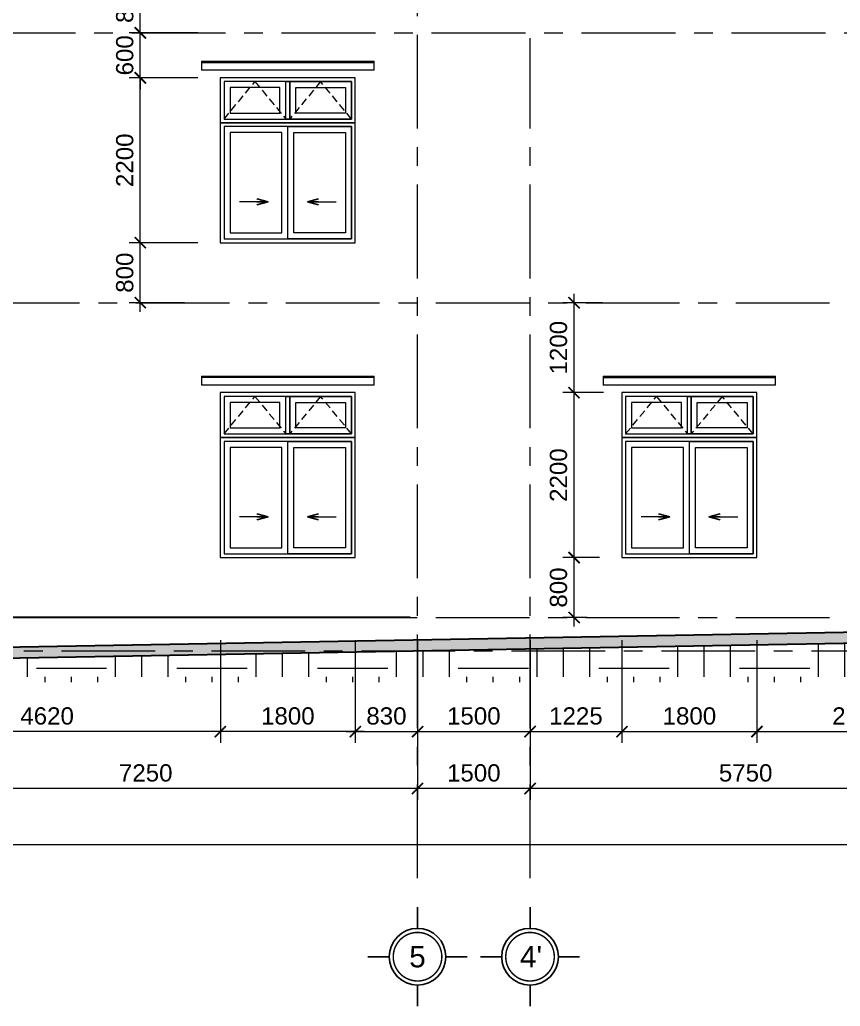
# Model space of a CAD drawing. Header units: millimetres. Extents: x 886808 to 1650903, y -1008069 to 230892.
# Drawn here: x 1018838 to 1029780, y -517683 to -504522 of the extents above; entities that cross this region are included whole.
import ezdxf
from ezdxf.enums import TextEntityAlignment as Align

# ---------------------------------------------------------------- set-up
doc = ezdxf.new("R2010")
doc.units = ezdxf.units.MM
for name, pattern in [('CENTER', [2, 1.25, -0.25, 0.25, -0.25]), ('CENTER2', [28.575, 19.05, -3.175, 3.175, -3.175]), ('CONTINOUS', [0]), ('DASHED', [0.75, 0.5, -0.25])]:
    doc.linetypes.add(name, pattern=pattern)
doc.layers.get('0').update_dxf_attribs({"lineweight": 0})
for name, color, linetype, lineweight in [('03- Net Cua- 153', 153, 'Continuous', 9), ('06- Dim- 250', 250, 'Continuous', 0), ('8l NET TO', 8, 'Continuous', 9), ('A-DETL-GENF', 92, 'Continuous', 5), ('A-GLAZ', 151, 'Continuous', 5), ('A-Wall', 113, 'Continuous', 30), ('A_Dim', 8, 'Continuous', 5), ('net truc', 250, 'CENTER2', 5), ('Text', 250, 'Continuous', 25)]:
    doc.layers.add(name, color=color, linetype=linetype, lineweight=lineweight)
doc.styles.add('Arial', font='arial.ttf', dxfattribs={"height": 253.361452})
doc.styles.add('TIÊU ĐỀ', font='arial.ttf', dxfattribs={"height": 230})
doc.dimstyles.new('1-100', dxfattribs={"dimtxt": 230, "dimasz": 150, "dimexe": 150, "dimexo": 300, "dimgap": 90, "dimtad": 1, "dimdec": 0, "dimrnd": 5, "dimzin": 0, "dimtxsty": 'TIÊU ĐỀ', "dimblk": 'ARCHTICK', "dimcen": 100, "dimdle": 120, "dimclrd": 256, "dimclre": 256, "dimclrt": 2, "dimadec": 0, "dimazin": 0, "dimtfac": 1, "dimtdec": 0, "dimtix": 1, "dimtmove": 1, "dimatfit": 3, "dimldrblk": 'OPEN30', "dimfxl": 900, "dimtolj": 1, "dimtzin": 0, "dimlwd": 13, "dimlwe": 13, "dimarcsym": 1})

# ---------------------------------------------------------------- blocks, each defined once
blk = doc.blocks.new('*U900')
for p, q in [((0, 7), (0, 4)), ((-7, 0), (-4, 0)), ((7, 0), (4, 0)), ((0, -7), (0, -4))]:
    blk.add_line(p, q)
blk.add_circle((0, 0), 4)
at = {"layer": 'net truc', "color": 4, "linetype": 'CONTINOUS', "ltscale": 0.08, "const_width": 0.208}
blk.add_lwpolyline([(3.43, -0.02, 0.414214), (0.02, 3.43, 2.414214), (3.43, -0.02, 0.24166)], format="xyb", dxfattribs=at)
at = {"color": 7, "style": 'Arial', "flags": 8}
blk.add_attdef('DETAIL#', text='', height=3, dxfattribs=at).set_placement((0, 0), align=Align.MIDDLE_CENTER)
blk = doc.blocks.new('_ArchTick')
at = {"color": 0, "linetype": 'ByBlock', "const_width": 0.15}
blk.add_lwpolyline([(-0.5, -0.5), (0.5, 0.5)], dxfattribs=at)
blk = doc.blocks.new('_Open30')
at = {"color": 0, "linetype": 'ByBlock', "lineweight": -2}
for p, q in [((-1, 0.268), (0, 0)), ((0, 0), (-1, -0.268)), ((0, 0), (-1, 0))]:
    blk.add_line(p, q, dxfattribs=at)
blk = doc.blocks.new('*D418')
at = {"layer": 'A_Dim', "lineweight": 13, "transparency": 16777216}
for p, q in [((1023313, -512797), (1023313, -514169)), ((1024143, -512797), (1024143, -514169)), ((1023193, -514019), (1024263, -514019))]:
    blk.add_line(p, q, dxfattribs=at)
at = {"layer": 'Defpoints', "color": 0, "transparency": 16777216}
for p in [(1023313, -512497), (1024143, -512497), (1024143, -514019)]:
    blk.add_point(p, dxfattribs=at)
at = {"layer": 'A_Dim', "lineweight": 13, "transparency": 16777216, "xscale": 150, "yscale": 150, "zscale": 150, "rotation": 180}
blk.add_blockref('_ArchTick', (1023313, -514019), dxfattribs=at)
at = {"layer": 'A_Dim', "lineweight": 13, "transparency": 16777216, "xscale": 150, "yscale": 150, "zscale": 150}
blk.add_blockref('_ArchTick', (1024143, -514019), dxfattribs=at)
at = {"layer": 'A_Dim', "color": 2, "transparency": 16777216, "insert": (1023728, -513811), "char_height": 230, "attachment_point": 5, "style": 'TIÊU ĐỀ'}
blk.add_mtext('\\A1;830', dxfattribs=at)
blk = doc.blocks.new('*D419')
at = {"layer": 'A_Dim', "lineweight": 13, "transparency": 16777216}
for p, q in [((1024143, -512797), (1024143, -514169)), ((1025643, -512797), (1025643, -514169)), ((1024023, -514019), (1025763, -514019))]:
    blk.add_line(p, q, dxfattribs=at)
at = {"layer": 'Defpoints', "color": 0, "transparency": 16777216}
for p in [(1024143, -512497), (1025643, -512497), (1025643, -514019)]:
    blk.add_point(p, dxfattribs=at)
at = {"layer": 'A_Dim', "lineweight": 13, "transparency": 16777216, "xscale": 150, "yscale": 150, "zscale": 150, "rotation": 180}
blk.add_blockref('_ArchTick', (1024143, -514019), dxfattribs=at)
at = {"layer": 'A_Dim', "lineweight": 13, "transparency": 16777216, "xscale": 150, "yscale": 150, "zscale": 150}
blk.add_blockref('_ArchTick', (1025643, -514019), dxfattribs=at)
at = {"layer": 'A_Dim', "color": 2, "transparency": 16777216, "insert": (1024893, -513811), "char_height": 230, "attachment_point": 5, "style": 'TIÊU ĐỀ'}
blk.add_mtext('\\A1;1500', dxfattribs=at)
blk = doc.blocks.new('*D420')
at = {"layer": 'A_Dim', "lineweight": 13, "transparency": 16777216}
for p, q in [((1025643, -512797), (1025643, -514169)), ((1026868, -512797), (1026868, -514169)), ((1025523, -514019), (1026988, -514019))]:
    blk.add_line(p, q, dxfattribs=at)
at = {"layer": 'Defpoints', "color": 0, "transparency": 16777216}
for p in [(1025643, -512497), (1026868, -512497), (1026868, -514019)]:
    blk.add_point(p, dxfattribs=at)
at = {"layer": 'A_Dim', "lineweight": 13, "transparency": 16777216, "xscale": 150, "yscale": 150, "zscale": 150, "rotation": 180}
blk.add_blockref('_ArchTick', (1025643, -514019), dxfattribs=at)
at = {"layer": 'A_Dim', "lineweight": 13, "transparency": 16777216, "xscale": 150, "yscale": 150, "zscale": 150}
blk.add_blockref('_ArchTick', (1026868, -514019), dxfattribs=at)
at = {"layer": 'A_Dim', "color": 2, "transparency": 16777216, "insert": (1026255, -513811), "char_height": 230, "attachment_point": 5, "style": 'TIÊU ĐỀ'}
blk.add_mtext('\\A1;1225', dxfattribs=at)
blk = doc.blocks.new('*D421')
at = {"layer": 'A_Dim', "lineweight": 13, "transparency": 16777216}
for p, q in [((1026868, -512797), (1026868, -514169)), ((1028668, -512797), (1028668, -514169)), ((1026748, -514019), (1028788, -514019))]:
    blk.add_line(p, q, dxfattribs=at)
at = {"layer": 'Defpoints', "color": 0, "transparency": 16777216}
for p in [(1026868, -512497), (1028668, -512497), (1028668, -514019)]:
    blk.add_point(p, dxfattribs=at)
at = {"layer": 'A_Dim', "lineweight": 13, "transparency": 16777216, "xscale": 150, "yscale": 150, "zscale": 150, "rotation": 180}
blk.add_blockref('_ArchTick', (1026868, -514019), dxfattribs=at)
at = {"layer": 'A_Dim', "lineweight": 13, "transparency": 16777216, "xscale": 150, "yscale": 150, "zscale": 150}
blk.add_blockref('_ArchTick', (1028668, -514019), dxfattribs=at)
at = {"layer": 'A_Dim', "color": 2, "transparency": 16777216, "insert": (1027768, -513811), "char_height": 230, "attachment_point": 5, "style": 'TIÊU ĐỀ'}
blk.add_mtext('\\A1;1800', dxfattribs=at)
blk = doc.blocks.new('*D422')
at = {"layer": 'A_Dim', "lineweight": 13, "transparency": 16777216}
for p, q in [((1028668, -512797), (1028668, -514169)), ((1031393, -512797), (1031393, -514169)), ((1028548, -514019), (1031513, -514019))]:
    blk.add_line(p, q, dxfattribs=at)
at = {"layer": 'Defpoints', "color": 0, "transparency": 16777216}
for p in [(1028668, -512497), (1031393, -512497), (1031393, -514019)]:
    blk.add_point(p, dxfattribs=at)
at = {"layer": 'A_Dim', "lineweight": 13, "transparency": 16777216, "xscale": 150, "yscale": 150, "zscale": 150, "rotation": 180}
blk.add_blockref('_ArchTick', (1028668, -514019), dxfattribs=at)
at = {"layer": 'A_Dim', "lineweight": 13, "transparency": 16777216, "xscale": 150, "yscale": 150, "zscale": 150}
blk.add_blockref('_ArchTick', (1031393, -514019), dxfattribs=at)
at = {"layer": 'A_Dim', "color": 2, "transparency": 16777216, "insert": (1030030, -513811), "char_height": 230, "attachment_point": 5, "style": 'TIÊU ĐỀ'}
blk.add_mtext('\\A1;2725', dxfattribs=at)
blk = doc.blocks.new('*D437')
at = {"layer": 'A_Dim', "lineweight": 13, "transparency": 16777216}
for p, q in [((1025643, -512797), (1025643, -514928)), ((1031393, -512797), (1031393, -514928)), ((1031513, -514778), (1025523, -514778))]:
    blk.add_line(p, q, dxfattribs=at)
at = {"layer": 'Defpoints', "color": 0, "transparency": 16777216}
for p in [(1025643, -512497), (1031393, -512497), (1025643, -514778)]:
    blk.add_point(p, dxfattribs=at)
at = {"layer": 'A_Dim', "lineweight": 13, "transparency": 16777216, "xscale": 150, "yscale": 150, "zscale": 150, "rotation": 180}
blk.add_blockref('_ArchTick', (1025643, -514778), dxfattribs=at)
at = {"layer": 'A_Dim', "lineweight": 13, "transparency": 16777216, "xscale": 150, "yscale": 150, "zscale": 150}
blk.add_blockref('_ArchTick', (1031393, -514778), dxfattribs=at)
at = {"layer": 'A_Dim', "color": 2, "transparency": 16777216, "insert": (1028518, -514571), "char_height": 230, "attachment_point": 5, "style": 'TIÊU ĐỀ'}
blk.add_mtext('\\A1;5750', dxfattribs=at)
blk = doc.blocks.new('*D438')
at = {"layer": 'A_Dim', "lineweight": 13, "transparency": 16777216}
for p, q in [((1024143, -512797), (1024143, -514928)), ((1025643, -512797), (1025643, -514928)), ((1025763, -514778), (1024023, -514778))]:
    blk.add_line(p, q, dxfattribs=at)
at = {"layer": 'Defpoints', "color": 0, "transparency": 16777216}
for p in [(1024143, -512497), (1025643, -512497), (1024143, -514778)]:
    blk.add_point(p, dxfattribs=at)
at = {"layer": 'A_Dim', "lineweight": 13, "transparency": 16777216, "xscale": 150, "yscale": 150, "zscale": 150, "rotation": 180}
blk.add_blockref('_ArchTick', (1024143, -514778), dxfattribs=at)
at = {"layer": 'A_Dim', "lineweight": 13, "transparency": 16777216, "xscale": 150, "yscale": 150, "zscale": 150}
blk.add_blockref('_ArchTick', (1025643, -514778), dxfattribs=at)
at = {"layer": 'A_Dim', "color": 2, "transparency": 16777216, "insert": (1024893, -514571), "char_height": 230, "attachment_point": 5, "style": 'TIÊU ĐỀ'}
blk.add_mtext('\\A1;1500', dxfattribs=at)
blk = doc.blocks.new('*D739')
at = {"layer": 'A_Dim', "lineweight": 13, "transparency": 16777216}
for p, q in [((1016893, -512797), (1016893, -514928)), ((1024143, -512797), (1024143, -514928)), ((1024263, -514778), (1016773, -514778))]:
    blk.add_line(p, q, dxfattribs=at)
at = {"layer": 'Defpoints', "color": 0, "transparency": 16777216}
for p in [(1016893, -512497), (1024143, -512497), (1016893, -514778)]:
    blk.add_point(p, dxfattribs=at)
at = {"layer": 'A_Dim', "lineweight": 13, "transparency": 16777216, "xscale": 150, "yscale": 150, "zscale": 150, "rotation": 180}
blk.add_blockref('_ArchTick', (1016893, -514778), dxfattribs=at)
at = {"layer": 'A_Dim', "lineweight": 13, "transparency": 16777216, "xscale": 150, "yscale": 150, "zscale": 150}
blk.add_blockref('_ArchTick', (1024143, -514778), dxfattribs=at)
at = {"layer": 'A_Dim', "color": 2, "transparency": 16777216, "insert": (1020518, -514571), "char_height": 230, "attachment_point": 5, "style": 'TIÊU ĐỀ'}
blk.add_mtext('\\A1;7250', dxfattribs=at)
blk = doc.blocks.new('*D740')
at = {"layer": 'A_Dim', "lineweight": 13, "transparency": 16777216}
for p, q in [((1016893, -512797), (1016893, -515676)), ((1050623, -512797), (1050623, -515676)), ((1016773, -515526), (1050743, -515526))]:
    blk.add_line(p, q, dxfattribs=at)
at = {"layer": 'Defpoints', "color": 0, "transparency": 16777216}
for p in [(1016893, -512497), (1050623, -512497), (1050623, -515526)]:
    blk.add_point(p, dxfattribs=at)
at = {"layer": 'A_Dim', "lineweight": 13, "transparency": 16777216, "xscale": 150, "yscale": 150, "zscale": 150, "rotation": 180}
blk.add_blockref('_ArchTick', (1016893, -515526), dxfattribs=at)
at = {"layer": 'A_Dim', "lineweight": 13, "transparency": 16777216, "xscale": 150, "yscale": 150, "zscale": 150}
blk.add_blockref('_ArchTick', (1050623, -515526), dxfattribs=at)
at = {"layer": 'A_Dim', "color": 2, "transparency": 16777216, "insert": (1033758, -515318), "char_height": 230, "attachment_point": 5, "style": 'TIÊU ĐỀ'}
blk.add_mtext('\\A1;33730', dxfattribs=at)
blk = doc.blocks.new('*D439')
at = {"layer": 'A_Dim', "lineweight": 13, "transparency": 16777216}
for p, q in [((1026230, -512617), (1026230, -511577)), ((1026568, -511697), (1026080, -511697)), ((1026403, -512497), (1026080, -512497))]:
    blk.add_line(p, q, dxfattribs=at)
at = {"layer": 'Defpoints', "color": 0, "transparency": 16777216}
for p in [(1026230, -511697), (1026868, -511697), (1026703, -512497)]:
    blk.add_point(p, dxfattribs=at)
at = {"layer": 'A_Dim', "lineweight": 13, "transparency": 16777216, "xscale": 150, "yscale": 150, "zscale": 150}
for p, rotation in [((1026230, -511697), 90), ((1026230, -512497), 270)]:
    blk.add_blockref('_ArchTick', p, dxfattribs=dict(at, rotation=rotation))
at = {"layer": 'A_Dim', "color": 2, "transparency": 16777216, "insert": (1026023, -512097), "char_height": 230, "attachment_point": 5, "rotation": 90, "style": 'TIÊU ĐỀ'}
blk.add_mtext('\\A1;800', dxfattribs=at)
blk = doc.blocks.new('*D440')
at = {"layer": 'A_Dim', "lineweight": 13, "transparency": 16777216}
for p, q in [((1026230, -511817), (1026230, -509377)), ((1026621, -509497), (1026080, -509497)), ((1026568, -511697), (1026080, -511697))]:
    blk.add_line(p, q, dxfattribs=at)
at = {"layer": 'Defpoints', "color": 0, "transparency": 16777216}
for p in [(1026230, -509497), (1026921, -509497), (1026868, -511697)]:
    blk.add_point(p, dxfattribs=at)
at = {"layer": 'A_Dim', "lineweight": 13, "transparency": 16777216, "xscale": 150, "yscale": 150, "zscale": 150}
for p, rotation in [((1026230, -509497), 90), ((1026230, -511697), 270)]:
    blk.add_blockref('_ArchTick', p, dxfattribs=dict(at, rotation=rotation))
at = {"layer": 'A_Dim', "color": 2, "transparency": 16777216, "insert": (1026023, -510597), "char_height": 230, "attachment_point": 5, "rotation": 90, "style": 'TIÊU ĐỀ'}
blk.add_mtext('\\A1;2200', dxfattribs=at)
blk = doc.blocks.new('*D441')
at = {"layer": 'A_Dim', "lineweight": 13, "transparency": 16777216}
for p, q in [((1026230, -509617), (1026230, -508177)), ((1026611, -508297), (1026080, -508297)), ((1026621, -509497), (1026080, -509497))]:
    blk.add_line(p, q, dxfattribs=at)
at = {"layer": 'Defpoints', "color": 0, "transparency": 16777216}
for p in [(1026230, -508297), (1026911, -508297), (1026921, -509497)]:
    blk.add_point(p, dxfattribs=at)
at = {"layer": 'A_Dim', "lineweight": 13, "transparency": 16777216, "xscale": 150, "yscale": 150, "zscale": 150}
for p, rotation in [((1026230, -508297), 90), ((1026230, -509497), 270)]:
    blk.add_blockref('_ArchTick', p, dxfattribs=dict(at, rotation=rotation))
at = {"layer": 'A_Dim', "color": 2, "transparency": 16777216, "insert": (1026023, -508897), "char_height": 230, "attachment_point": 5, "rotation": 90, "style": 'TIÊU ĐỀ'}
blk.add_mtext('\\A1;1200', dxfattribs=at)
blk = doc.blocks.new('*D411')
at = {"layer": 'A_Dim', "lineweight": 13, "transparency": 16777216}
for p, q in [((1021513, -512797), (1021513, -514169)), ((1023313, -512797), (1023313, -514169)), ((1023433, -514019), (1021393, -514019))]:
    blk.add_line(p, q, dxfattribs=at)
at = {"layer": 'Defpoints', "color": 0, "transparency": 16777216}
for p in [(1021513, -512497), (1023313, -512497), (1021513, -514019)]:
    blk.add_point(p, dxfattribs=at)
at = {"layer": 'A_Dim', "lineweight": 13, "transparency": 16777216, "xscale": 150, "yscale": 150, "zscale": 150, "rotation": 180}
blk.add_blockref('_ArchTick', (1021513, -514019), dxfattribs=at)
at = {"layer": 'A_Dim', "lineweight": 13, "transparency": 16777216, "xscale": 150, "yscale": 150, "zscale": 150}
blk.add_blockref('_ArchTick', (1023313, -514019), dxfattribs=at)
at = {"layer": 'A_Dim', "color": 2, "transparency": 16777216, "insert": (1022413, -513811), "char_height": 230, "attachment_point": 5, "style": 'TIÊU ĐỀ'}
blk.add_mtext('\\A1;1800', dxfattribs=at)
blk = doc.blocks.new('*D738')
at = {"layer": 'A_Dim', "lineweight": 13, "transparency": 16777216}
for p, q in [((1016893, -512797), (1016893, -514169)), ((1021513, -512797), (1021513, -514169)), ((1021633, -514019), (1016773, -514019))]:
    blk.add_line(p, q, dxfattribs=at)
at = {"layer": 'Defpoints', "color": 0, "transparency": 16777216}
for p in [(1016893, -512497), (1021513, -512497), (1016893, -514019)]:
    blk.add_point(p, dxfattribs=at)
at = {"layer": 'A_Dim', "lineweight": 13, "transparency": 16777216, "xscale": 150, "yscale": 150, "zscale": 150, "rotation": 180}
blk.add_blockref('_ArchTick', (1016893, -514019), dxfattribs=at)
at = {"layer": 'A_Dim', "lineweight": 13, "transparency": 16777216, "xscale": 150, "yscale": 150, "zscale": 150}
blk.add_blockref('_ArchTick', (1021513, -514019), dxfattribs=at)
at = {"layer": 'A_Dim', "color": 2, "transparency": 16777216, "insert": (1019203, -513811), "char_height": 230, "attachment_point": 5, "style": 'TIÊU ĐỀ'}
blk.add_mtext('\\A1;4620', dxfattribs=at)
blk = doc.blocks.new('*D443')
at = {"layer": 'A_Dim', "lineweight": 13, "transparency": 16777216}
for p, q in [((1020446, -508417), (1020446, -507377)), ((1021213, -507497), (1020296, -507497)), ((1021036, -508297), (1020296, -508297))]:
    blk.add_line(p, q, dxfattribs=at)
at = {"layer": 'Defpoints', "color": 0, "transparency": 16777216}
for p in [(1020446, -507497), (1021513, -507497), (1021336, -508297)]:
    blk.add_point(p, dxfattribs=at)
at = {"layer": 'A_Dim', "lineweight": 13, "transparency": 16777216, "xscale": 150, "yscale": 150, "zscale": 150}
for p, rotation in [((1020446, -507497), 90), ((1020446, -508297), 270)]:
    blk.add_blockref('_ArchTick', p, dxfattribs=dict(at, rotation=rotation))
at = {"layer": 'A_Dim', "color": 2, "transparency": 16777216, "insert": (1020239, -507897), "char_height": 230, "attachment_point": 5, "rotation": 90, "style": 'TIÊU ĐỀ'}
blk.add_mtext('\\A1;800', dxfattribs=at)
blk = doc.blocks.new('*D444')
at = {"layer": 'A_Dim', "lineweight": 13, "transparency": 16777216}
for p, q in [((1020446, -507617), (1020446, -505177)), ((1021213, -505297), (1020296, -505297)), ((1021213, -507497), (1020296, -507497))]:
    blk.add_line(p, q, dxfattribs=at)
at = {"layer": 'Defpoints', "color": 0, "transparency": 16777216}
for p in [(1020446, -505297), (1021513, -505297), (1021513, -507497)]:
    blk.add_point(p, dxfattribs=at)
at = {"layer": 'A_Dim', "lineweight": 13, "transparency": 16777216, "xscale": 150, "yscale": 150, "zscale": 150}
for p, rotation in [((1020446, -505297), 90), ((1020446, -507497), 270)]:
    blk.add_blockref('_ArchTick', p, dxfattribs=dict(at, rotation=rotation))
at = {"layer": 'A_Dim', "color": 2, "transparency": 16777216, "insert": (1020239, -506397), "char_height": 230, "attachment_point": 5, "rotation": 90, "style": 'TIÊU ĐỀ'}
blk.add_mtext('\\A1;2200', dxfattribs=at)
blk = doc.blocks.new('*D445')
at = {"layer": 'A_Dim', "lineweight": 13, "transparency": 16777216}
for p, q in [((1020446, -504697), (1020446, -504547)), ((1021213, -504697), (1020296, -504697)), ((1020446, -505297), (1020446, -504697)), ((1021213, -505297), (1020296, -505297)), ((1020446, -505297), (1020446, -505447))]:
    blk.add_line(p, q, dxfattribs=at)
at = {"layer": 'Defpoints', "color": 0, "transparency": 16777216}
for p in [(1020446, -504697), (1021513, -504697), (1021513, -505297)]:
    blk.add_point(p, dxfattribs=at)
at = {"layer": 'A_Dim', "lineweight": 13, "transparency": 16777216, "xscale": 150, "yscale": 150, "zscale": 150}
for p, rotation in [((1020446, -504697), 270), ((1020446, -505297), 90)]:
    blk.add_blockref('_ArchTick', p, dxfattribs=dict(at, rotation=rotation))
at = {"layer": 'A_Dim', "color": 2, "transparency": 16777216, "insert": (1020239, -504997), "char_height": 230, "attachment_point": 5, "rotation": 90, "style": 'TIÊU ĐỀ'}
blk.add_mtext('\\A1;600', dxfattribs=at)
blk = doc.blocks.new('*D446')
at = {"layer": 'A_Dim', "lineweight": 13, "transparency": 16777216}
for p, q in [((1020446, -504817), (1020446, -503777)), ((1021213, -503897), (1020296, -503897)), ((1021213, -504697), (1020296, -504697))]:
    blk.add_line(p, q, dxfattribs=at)
at = {"layer": 'Defpoints', "color": 0, "transparency": 16777216}
for p in [(1020446, -503897), (1021513, -503897), (1021513, -504697)]:
    blk.add_point(p, dxfattribs=at)
at = {"layer": 'A_Dim', "lineweight": 13, "transparency": 16777216, "xscale": 150, "yscale": 150, "zscale": 150}
for p, rotation in [((1020446, -503897), 90), ((1020446, -504697), 270)]:
    blk.add_blockref('_ArchTick', p, dxfattribs=dict(at, rotation=rotation))
at = {"layer": 'A_Dim', "color": 2, "transparency": 16777216, "insert": (1020239, -504297), "char_height": 230, "attachment_point": 5, "rotation": 90, "style": 'TIÊU ĐỀ'}
blk.add_mtext('\\A1;800', dxfattribs=at)

msp = doc.modelspace()

# ---------------------------------------------------------------- hatches: boundary and pattern name
at = {"layer": 'A-DETL-GENF', "transparency": 33554636}
msp.add_hatch(color=27, dxfattribs=at).paths.add_polyline_path([(1051468, -511847.1), (1047322.5, -511847.1), (1040801.9, -512647.1), (1015592.5, -513097.1), (1014674.1, -513097.1), (1014674.1, -512947.1), (1015592.5, -512947.1), (1040801.9, -512497.1), (1047322.5, -511697.1), (1051468, -511697.1)])
h = msp.add_hatch(dxfattribs=at)
h.set_pattern_fill('FP_9', color=27, style=0, pattern_type=2)
h.set_pattern_definition([(0, (822183.6, -511297.1), (937.5, 937.5), [937.5, -937.5]), (0, (822183.6, -510945.6), (937.5, 937.5), [937.5, -937.5]), (0, (822183.6, -510594), (937.5, 937.5), [937.5, -937.5]), (90, (822300.8, -510476.8), (-937.5, 937.5), [937.5, -937.5]), (90, (822652.3, -510476.8), (-937.5, 937.5), [937.5, -937.5]), (90, (823003.9, -510476.8), (-937.5, 937.5), [937.5, -937.5])])
h.paths.add_polyline_path([(1015174.1, -513359.7), (1015174.1, -513097.1), (1017392.5, -513073.5), (1040801.9, -512647.1), (1047322.5, -511847.1), (1051468, -511847.1), (1051468, -513359.4), (1029857.1, -513359.7)])

# ---------------------------------------------------------------- linework, layer by layer
at = {"layer": '03- Net Cua- 153', "linetype": 'Continuous', "transparency": 33554636}
for points in [[(1023312.5, -505296.9), (1021512.5, -505296.9), (1021512.5, -505896.9), (1023312.5, -505896.9)], [(1023262.5, -505346.9), (1021562.5, -505346.9), (1021562.5, -505846.9), (1023262.5, -505846.9)], [(1022387.5, -505346.9), (1021562.5, -505346.9), (1021562.5, -505846.9), (1022387.5, -505846.9)], [(1022387.5, -505346.9), (1022437.5, -505346.9), (1022437.5, -505846.9), (1022387.5, -505846.9)], [(1022437.5, -505346.9), (1023262.5, -505346.9), (1023262.5, -505846.9), (1022437.5, -505846.9)], [(1022307.5, -505426.9), (1021642.5, -505426.9), (1021642.5, -505766.9), (1022307.5, -505766.9)], [(1022517.5, -505426.9), (1023182.5, -505426.9), (1023182.5, -505766.9), (1022517.5, -505766.9)], [(1023312.5, -505896.9), (1021512.5, -505896.9), (1021512.5, -507496.9), (1023312.5, -507496.9)], [(1023262.5, -505946.9), (1021562.5, -505946.9), (1021562.5, -507446.9), (1023262.5, -507446.9)], [(1022412.5, -505946.9), (1021562.5, -505946.9), (1021562.5, -507446.9), (1022412.5, -507446.9)], [(1022412.5, -505946.9), (1023262.5, -505946.9), (1023262.5, -507446.9), (1022412.5, -507446.9)], [(1022332.5, -506026.9), (1021642.5, -506026.9), (1021642.5, -507366.9), (1022332.5, -507366.9)], [(1022492.5, -506026.9), (1023182.5, -506026.9), (1023182.5, -507366.9), (1022492.5, -507366.9)], [(1023312.5, -509496.9), (1021512.5, -509496.9), (1021512.5, -510096.9), (1023312.5, -510096.9)], [(1023262.5, -509546.9), (1021562.5, -509546.9), (1021562.5, -510046.9), (1023262.5, -510046.9)], [(1022387.5, -509546.9), (1021562.5, -509546.9), (1021562.5, -510046.9), (1022387.5, -510046.9)], [(1022387.5, -509546.9), (1022437.5, -509546.9), (1022437.5, -510046.9), (1022387.5, -510046.9)], [(1022437.5, -509546.9), (1023262.5, -509546.9), (1023262.5, -510046.9), (1022437.5, -510046.9)], [(1028667.5, -509497.1), (1026867.5, -509497.1), (1026867.5, -510097.1), (1028667.5, -510097.1)], [(1028617.5, -509547.1), (1026917.5, -509547.1), (1026917.5, -510047.1), (1028617.5, -510047.1)], [(1027742.5, -509547.1), (1026917.5, -509547.1), (1026917.5, -510047.1), (1027742.5, -510047.1)], [(1027742.5, -509547.1), (1027792.5, -509547.1), (1027792.5, -510047.1), (1027742.5, -510047.1)], [(1027792.5, -509547.1), (1028617.5, -509547.1), (1028617.5, -510047.1), (1027792.5, -510047.1)], [(1022307.5, -509626.9), (1021642.5, -509626.9), (1021642.5, -509966.9), (1022307.5, -509966.9)], [(1022517.5, -509626.9), (1023182.5, -509626.9), (1023182.5, -509966.9), (1022517.5, -509966.9)], [(1027662.5, -509627.1), (1026997.5, -509627.1), (1026997.5, -509967.1), (1027662.5, -509967.1)], [(1027872.5, -509627.1), (1028537.5, -509627.1), (1028537.5, -509967.1), (1027872.5, -509967.1)], [(1023312.5, -510096.9), (1021512.5, -510096.9), (1021512.5, -511696.9), (1023312.5, -511696.9)], [(1028667.5, -510097.1), (1026867.5, -510097.1), (1026867.5, -511697.1), (1028667.5, -511697.1)], [(1023262.5, -510146.9), (1021562.5, -510146.9), (1021562.5, -511646.9), (1023262.5, -511646.9)], [(1022412.5, -510146.9), (1021562.5, -510146.9), (1021562.5, -511646.9), (1022412.5, -511646.9)], [(1022332.5, -510226.9), (1021642.5, -510226.9), (1021642.5, -511566.9), (1022332.5, -511566.9)], [(1022412.5, -510146.9), (1023262.5, -510146.9), (1023262.5, -511646.9), (1022412.5, -511646.9)], [(1022492.5, -510226.9), (1023182.5, -510226.9), (1023182.5, -511566.9), (1022492.5, -511566.9)], [(1028617.5, -510147.1), (1026917.5, -510147.1), (1026917.5, -511647.1), (1028617.5, -511647.1)], [(1027767.5, -510147.1), (1026917.5, -510147.1), (1026917.5, -511647.1), (1027767.5, -511647.1)], [(1027687.5, -510227.1), (1026997.5, -510227.1), (1026997.5, -511567.1), (1027687.5, -511567.1)], [(1027767.5, -510147.1), (1028617.5, -510147.1), (1028617.5, -511647.1), (1027767.5, -511647.1)], [(1027847.5, -510227.1), (1028537.5, -510227.1), (1028537.5, -511567.1), (1027847.5, -511567.1)]]:
    msp.add_lwpolyline(points, close=True, dxfattribs=at)
at = {"layer": '06- Dim- 250', "linetype": 'DASHED', "ltscale": 200, "transparency": 33554636}
for points in [[(1021562.5, -505846.9), (1021975, -505346.9), (1022387.5, -505846.9)], [(1023262.5, -505846.9), (1022850, -505346.9), (1022437.5, -505846.9)], [(1021562.5, -510046.9), (1021975, -509546.9), (1022387.5, -510046.9)], [(1023262.5, -510046.9), (1022850, -509546.9), (1022437.5, -510046.9)], [(1026917.5, -510047.1), (1027330, -509547.1), (1027742.5, -510047.1)], [(1028617.5, -510047.1), (1028205, -509547.1), (1027792.5, -510047.1)]]:
    msp.add_lwpolyline(points, dxfattribs=at)
at = {"layer": '8l NET TO', "color": 251, "linetype": 'CENTER', "ltscale": 1000, "true_color": 0x636466, "transparency": 33554636}
for p, q in [((1024142.5, -515972.4), (1024142.5, -497387.9)), ((1012330.7, -504697.1), (1056226.2, -504697.1)), ((1012386.7, -508297.1), (1056226.2, -508297.1)), ((1012386.7, -512497.1), (1056226.2, -512497.1)), ((1052644.1, -512947.1), (1010217.9, -512947.1))]:
    msp.add_line(p, q, dxfattribs=at)
msp.add_lwpolyline([(1025642.5, -515972.4), (1025642.5, -504767)], dxfattribs=at)
at = {"layer": 'A-GLAZ', "transparency": 33554636}
for p, q in [((1021262.5, -505076.9), (1021262.5, -505086.9)), ((1021262.5, -505076.9), (1023562.5, -505076.9)), ((1021262.5, -505086.9), (1021262.5, -505096.9)), ((1023562.5, -505086.9), (1021262.5, -505086.9)), ((1021262.5, -505096.9), (1021262.5, -505196.9)), ((1023562.5, -505096.9), (1021262.5, -505096.9)), ((1023562.5, -505086.9), (1023562.5, -505076.9)), ((1023562.5, -505096.9), (1023562.5, -505086.9)), ((1023562.5, -505196.9), (1023562.5, -505096.9)), ((1023562.5, -505196.9), (1021262.5, -505196.9)), ((1021262.5, -509276.9), (1021262.5, -509286.9)), ((1021262.5, -509276.9), (1023562.5, -509276.9)), ((1021262.5, -509286.9), (1021262.5, -509296.9)), ((1023562.5, -509286.9), (1021262.5, -509286.9)), ((1021262.5, -509296.9), (1021262.5, -509396.9)), ((1023562.5, -509296.9), (1021262.5, -509296.9)), ((1023562.5, -509286.9), (1023562.5, -509276.9)), ((1023562.5, -509296.9), (1023562.5, -509286.9)), ((1023562.5, -509396.9), (1023562.5, -509296.9)), ((1026617.5, -509277.1), (1026617.5, -509287.1)), ((1026617.5, -509277.1), (1028917.5, -509277.1)), ((1026617.5, -509287.1), (1026617.5, -509297.1)), ((1028917.5, -509287.1), (1026617.5, -509287.1)), ((1026617.5, -509297.1), (1026617.5, -509397.1)), ((1028917.5, -509297.1), (1026617.5, -509297.1)), ((1028917.5, -509287.1), (1028917.5, -509277.1)), ((1028917.5, -509297.1), (1028917.5, -509287.1)), ((1028917.5, -509397.1), (1028917.5, -509297.1)), ((1023562.5, -509396.9), (1021262.5, -509396.9)), ((1028917.5, -509397.1), (1026617.5, -509397.1))]:
    msp.add_line(p, q, dxfattribs=at)
at = {"layer": 'A-Wall', "transparency": 33554636}
msp.add_lwpolyline([(1051468, -511847.1), (1047322.5, -511847.1), (1040801.9, -512647.1), (1015592.5, -513097.1), (1014674.1, -513097.1), (1014674.1, -512947.1), (1015592.5, -512947.1), (1040801.9, -512497.1), (1047322.5, -511697.1), (1051468, -511697.1)], close=True, dxfattribs=at)
msp.add_lwpolyline([(1024042.5, -512497.1), (1016892.5, -512497.1)], dxfattribs=at)
at = {"layer": 'A_Dim', "transparency": 33554636}
for points in [[(1023312.5, -505296.9), (1021512.5, -505296.9), (1021512.5, -505896.9), (1023312.5, -505896.9)], [(1023312.5, -509496.9), (1021512.5, -509496.9), (1021512.5, -510096.9), (1023312.5, -510096.9)], [(1028667.5, -509497.1), (1026867.5, -509497.1), (1026867.5, -510097.1), (1028667.5, -510097.1)]]:
    msp.add_lwpolyline(points, close=True, dxfattribs=at)

# ---------------------------------------------------------------- block references
at = {"layer": 'Text', "transparency": 33554636}
ref = msp.add_blockref('*U900', (1024142.5, -517021.8), dxfattribs=dict(at, xscale=-94.41941626506186, yscale=94.41941626506186, zscale=94.41941626506186))
ref.add_attrib('DETAIL#', '5', dxfattribs={"layer": '0', "color": 7, "height": 283.3, "style": 'Arial', "flags": 8}).set_placement((1024142, -517021.8), align=Align.MIDDLE_CENTER)
ref = msp.add_blockref('*U900', (1025642.5, -517021.8), dxfattribs=dict(at, xscale=-94.41941626506186, yscale=94.41941626506186, zscale=94.41941626506186))
ref.add_attrib('DETAIL#', "4'", dxfattribs={"layer": '0', "color": 7, "height": 283.26, "style": 'Arial', "flags": 8}).set_placement((1025656.1, -517021.8), align=Align.MIDDLE_CENTER)

# ---------------------------------------------------------------- dimensions: what is measured, and where the dimension line sits
at = {"layer": 'A_Dim', "transparency": 33554636}
for base, p1, p2, picture, middle in [((1020446, -503896.9), (1021512.5, -504697.1), (1021512.5, -503896.9), '*D446', (1020238.6, -504297)), ((1020446, -504697.1), (1021512.5, -505296.9), (1021512.5, -504697.1), '*D445', (1020238.6, -504997)), ((1020446, -505296.9), (1021512.5, -507496.9), (1021512.5, -505296.9), '*D444', (1020238.6, -506396.9)), ((1020446, -507496.9), (1021336.2, -508297.1), (1021512.5, -507496.9), '*D443', (1020238.6, -507897))]:
    dim = msp.add_linear_dim(base=base, p1=p1, p2=p2, angle=90, dimstyle='1-100', dxfattribs=at)
    dim.commit()
    dim.dimension.update_dxf_attribs({"geometry": picture, "text_midpoint": middle})
for base, p1, p2, picture, middle in [((1026230.1, -508297.1), (1026921.1, -509497.1), (1026911.1, -508297.1), '*D441', (1026022.7, -508897.1)), ((1026230.1, -509497.1), (1026867.5, -511697.1), (1026921.1, -509497.1), '*D440', (1026022.7, -510597.1)), ((1026230.1, -511697.1), (1026702.9, -512497.1), (1026867.5, -511697.1), '*D439', (1026022.7, -512097.1))]:
    dim = msp.add_linear_dim(base=base, p1=p1, p2=p2, angle=90, dimstyle='1-100', override={"dimscale": 1}, dxfattribs=at)
    dim.commit()
    dim.dimension.update_dxf_attribs({"geometry": picture, "text_midpoint": middle})
for base, p1, p2, picture, middle in [((1016892.5, -514778.5), (1024142.5, -512497.1), (1016892.5, -512497.1), '*D739', (1020517.5, -514571.1)), ((1050622.5, -515526), (1016892.5, -512497.1), (1050622.5, -512497.1), '*D740', (1033757.5, -515318.5)), ((1024142.5, -514018.8), (1023312.5, -512497.1), (1024142.5, -512497.1), '*D418', (1023727.5, -513811.3)), ((1025642.5, -514018.8), (1024142.5, -512497.1), (1025642.5, -512497.1), '*D419', (1024892.5, -513811.4)), ((1024142.5, -514778.5), (1025642.5, -512497.1), (1024142.5, -512497.1), '*D438', (1024892.5, -514571.1)), ((1026867.5, -514018.8), (1025642.5, -512497.1), (1026867.5, -512497.1), '*D420', (1026255, -513811.4)), ((1025642.5, -514778.5), (1031392.5, -512497.1), (1025642.5, -512497.1), '*D437', (1028517.5, -514571.1)), ((1028667.5, -514018.8), (1026867.5, -512497.1), (1028667.5, -512497.1), '*D421', (1027767.5, -513811.4)), ((1031392.5, -514018.8), (1028667.5, -512497.1), (1031392.5, -512497.1), '*D422', (1030030, -513811.4))]:
    dim = msp.add_linear_dim(base=base, p1=p1, p2=p2, dimstyle='1-100', override={"dimscale": 1}, dxfattribs=at)
    dim.commit()
    dim.dimension.update_dxf_attribs({"geometry": picture, "text_midpoint": middle})
for base, p1, p2, picture, middle in [((1016892.5, -514018.8), (1021512.5, -512497.1), (1016892.5, -512497.1), '*D738', (1019202.5, -513811.4)), ((1021512.5, -514018.8), (1023312.5, -512497.1), (1021512.5, -512497.1), '*D411', (1022412.5, -513811.4))]:
    dim = msp.add_linear_dim(base=base, p1=p1, p2=p2, dimstyle='1-100', dxfattribs=at)
    dim.commit()
    dim.dimension.update_dxf_attribs({"geometry": picture, "text_midpoint": middle})

# ---------------------------------------------------------------- leaders
for points in [[(1022151.7, -506952.7), (1021768.5, -506952.7)], [(1022673.4, -506952.7), (1023056.6, -506952.7)], [(1022151.7, -511152.7), (1021768.5, -511152.7)], [(1022673.4, -511152.7), (1023056.6, -511152.7)], [(1027506.7, -511152.9), (1027123.5, -511152.9)], [(1028028.4, -511152.9), (1028411.6, -511152.9)]]:
    msp.add_leader(points, dimstyle='1-100', override={"dimscale": 0, "dimtad": 0}, dxfattribs=at)

doc.saveas('drawing.dxf')
